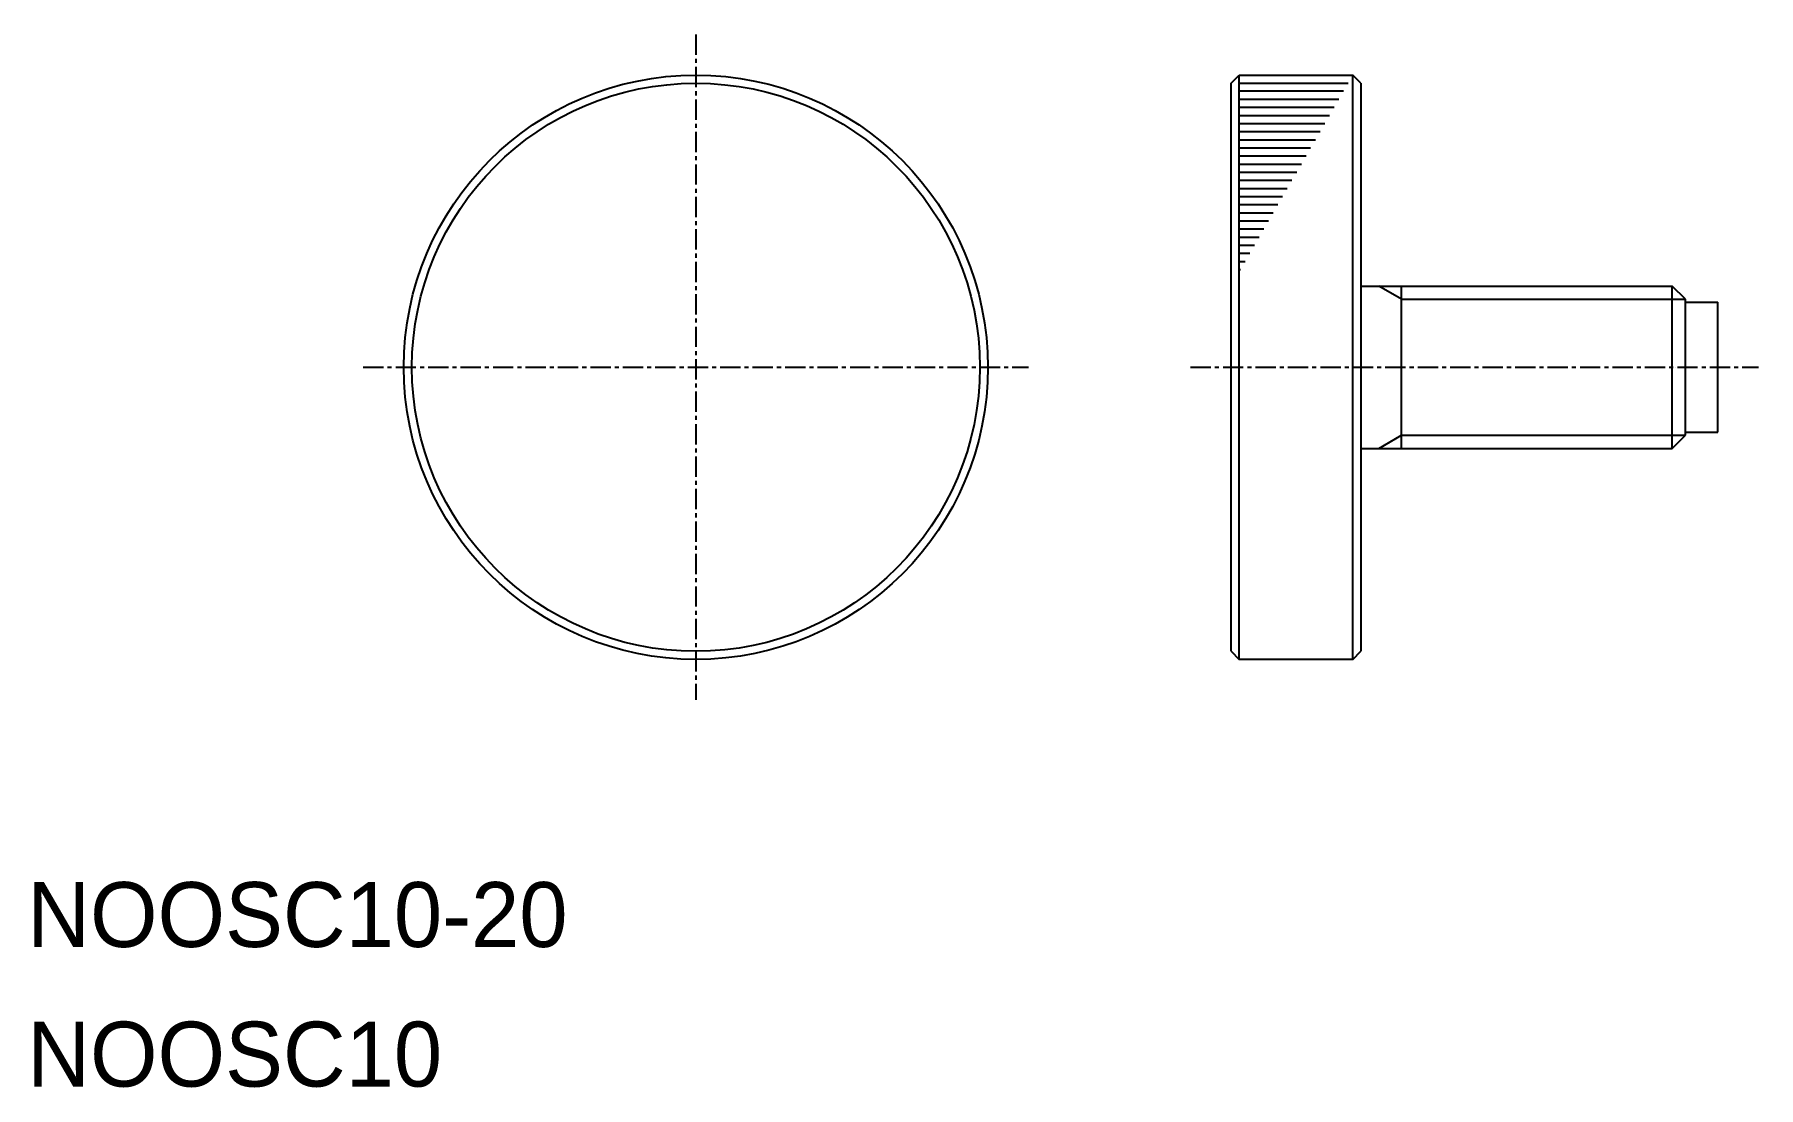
# Model space of a CAD drawing. Extents: x 0 to 107, y 0 to 65.
import ezdxf

# ---------------------------------------------------------------- set-up
doc = ezdxf.new("R2010")
doc.units = 0
doc.linetypes.add('CENTER', pattern=[2, 1.25, -0.25, 0.25, -0.25])
doc.layers.get('0').update_dxf_attribs({"linetype": 'CONTINUOUS'})
doc.layers.add('CENTER', color=1, linetype='CENTER')

msp = doc.modelspace()

# ---------------------------------------------------------------- linework, layer by layer
at = {"color": 7, "linetype": 'CONTINUOUS'}
for p, q in [((74.19, 61.82), (74.69, 62.32)), ((74.19, 26.82), (74.19, 61.82)), ((74.69, 26.32), (74.69, 62.32)), ((74.69, 62.32), (81.69, 62.32)), ((74.69, 61.82), (81.4, 61.82)), ((81.69, 26.32), (81.69, 62.32)), ((82.19, 61.82), (81.69, 62.32)), ((82.19, 61.82), (82.19, 26.82)), ((81.11, 61.32), (74.69, 61.32)), ((80.83, 60.82), (74.69, 60.82)), ((80.54, 60.32), (74.69, 60.32)), ((80.25, 59.82), (74.69, 59.82)), ((79.96, 59.32), (74.69, 59.32)), ((79.67, 58.82), (74.69, 58.82)), ((79.38, 58.32), (74.69, 58.32)), ((79.09, 57.82), (74.69, 57.82)), ((78.81, 57.32), (74.69, 57.32)), ((78.52, 56.82), (74.69, 56.82)), ((78.23, 56.32), (74.69, 56.32)), ((77.94, 55.82), (74.69, 55.82)), ((77.65, 55.32), (74.69, 55.32)), ((77.36, 54.82), (74.69, 54.82)), ((77.07, 54.32), (74.69, 54.32)), ((76.78, 53.82), (74.69, 53.82)), ((76.5, 53.32), (74.69, 53.32)), ((76.21, 52.82), (74.69, 52.82)), ((75.92, 52.32), (74.69, 52.32)), ((75.63, 51.82), (74.69, 51.82)), ((75.34, 51.32), (74.69, 51.32)), ((75.05, 50.82), (74.69, 50.82)), ((74.76, 50.32), (74.69, 50.32)), ((82.19, 49.32), (101.38, 49.32)), ((84.69, 39.32), (84.69, 49.32)), ((101.38, 39.32), (101.38, 49.32)), ((102.19, 48.51), (101.38, 49.32)), ((102.19, 40.13), (102.19, 48.51)), ((102.19, 48.32), (104.19, 48.32)), ((104.19, 40.32), (104.19, 48.32)), ((101.59, 44.32), (101.59, 44.32)), ((82.19, 39.32), (101.38, 39.32)), ((101.38, 39.32), (102.19, 40.13)), ((102.19, 40.32), (104.19, 40.32)), ((74.19, 26.82), (74.69, 26.32)), ((81.69, 26.32), (82.19, 26.82)), ((81.69, 26.32), (74.69, 26.32))]:
    msp.add_line(p, q, dxfattribs=at)
at = {"color": 3, "linetype": 'CONTINUOUS'}
for p, q in [((84.69, 48.51), (83.29, 49.32)), ((84.69, 48.51), (102.19, 48.51)), ((83.29, 39.32), (84.69, 40.13)), ((84.69, 40.13), (102.19, 40.13))]:
    msp.add_line(p, q, dxfattribs=at)
at = {"color": 7, "linetype": 'CONTINUOUS'}
for radius in [18, 17.5]:
    msp.add_circle((41.2, 44.32), radius, dxfattribs=at)
at = {"layer": 'CENTER', "color": 1, "linetype": 'CENTER'}
for p, q in [((41.2, 64.82), (41.2, 23.82)), ((20.7, 44.32), (61.7, 44.32)), ((71.69, 44.32), (106.69, 44.32))]:
    msp.add_line(p, q, dxfattribs=at)

# ---------------------------------------------------------------- texts
for s, p in [('NOOSC10-20', (0, 8.6)), ('NOOSC10', (0, 0))]:
    msp.add_text(s, height=4).set_placement(p)

doc.saveas('drawing.dxf')
